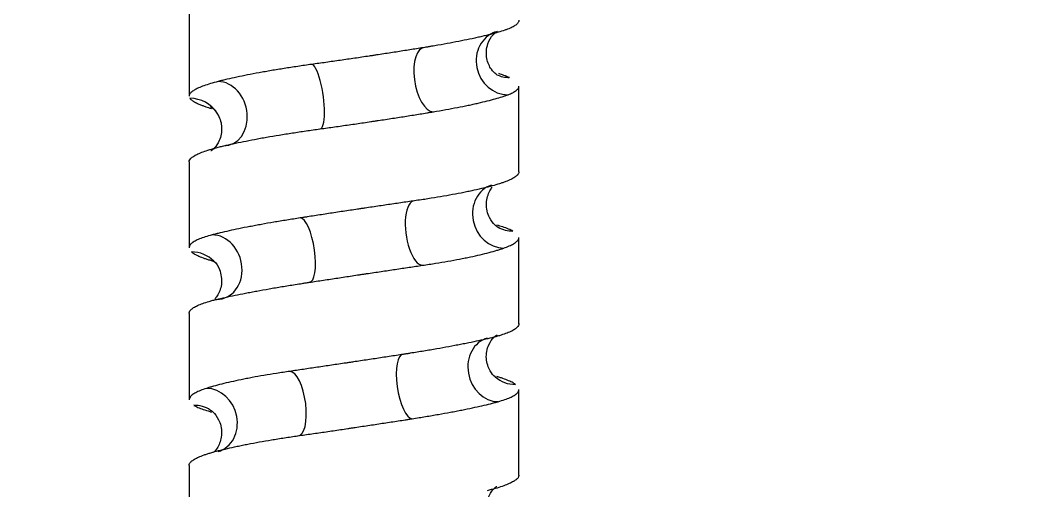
# Model space of a CAD drawing. Header units: millimetres. Extents: x 6110 to 6704, y -2661 to -1821.
# Drawn here: x 6585.37 to 6597.06, y -2367.67 to -2362.25 of the extents above; entities that cross this region are included whole.
import ezdxf

# ---------------------------------------------------------------- set-up
doc = ezdxf.new("R2010")
doc.units = ezdxf.units.MM
doc.header["$LTSCALE"] = 0.1
doc.linetypes.add('HIDDEN2', pattern=[4.7625, 3.175, -1.5875])
doc.layers.add('1', color=4, linetype='HIDDEN2', lineweight=13)
doc.layers.add('DIM', color=3, linetype='Continuous', lineweight=9)

msp = doc.modelspace()

# ---------------------------------------------------------------- hatches: boundary and pattern name
at = {"layer": 'DIM'}
h = msp.add_hatch(dxfattribs=at)
h.set_pattern_fill('ANSI31', color=2)
edge = h.paths.add_edge_path()
edge.add_line((6619.617, -2595.98), (6619.617, -1962.206))
edge.add_line((6634.617, -1966.11), (6619.617, -1966.11))
edge.add_line((6634.617, -2610.98), (6634.617, -1966.11))
edge.add_line((6634.617, -2610.98), (6184.457, -2610.98))
edge.add_line((6619.617, -2595.98), (6184.457, -2595.98))
edge.add_line((6184.457, -2610.98), (6184.457, -2595.98))

# ---------------------------------------------------------------- linework, layer by layer
at = {"layer": '1', "color": 7, "linetype": 'Continuous', "lineweight": -3}
for p, q in [((6587.319, -2362.13), (6587.319, -2363.122)), ((6591.119, -2363.996), (6591.119, -2363.007)), ((6587.319, -2363.88), (6587.319, -2364.871)), ((6590.879, -2364.635), (6590.88, -2364.635)), ((6591.119, -2365.748), (6591.119, -2364.754)), ((6587.319, -2365.629), (6587.319, -2366.623)), ((6591.119, -2367.496), (6591.119, -2366.506)), ((6587.561, -2366.743), (6587.563, -2366.743)), ((6587.319, -2367.381), (6587.319, -2368.37))]:
    msp.add_line(p, q, dxfattribs=at)
for centre, major_axis, ratio, start_param, end_param in [((6590.974, -2362.736), (0.125, -0.354), 0.916045, 3.142233, 5.969418), ((6590.085, -2362.933), (0.061, -0.37), 0.450021, 3.068215, 6.206962), ((6588.78, -2363.13), (0.051, -0.371), 0.228385, 6.252255, 9.393875), ((6591.026, -2362.538), (0.162, 0.338), 0.941133, 3.14211, 3.562607), ((6587.686, -2363.326), (0.09, -0.364), 0.798866, 6.09007, 9.228496), ((6587.325, -2363.521), (0.329, 0.181), 0.988499, 0.061229, 1.063021), ((6587.325, -2363.521), (0.329, 0.181), 0.988499, 6.272603, 6.344414), ((6590.92, -2364.505), (0.117, -0.356), 0.885234, 3.142108, 5.997445), ((6589.963, -2364.702), (0.054, -0.371), 0.388794, 3.084178, 6.225804), ((6588.652, -2364.899), (0.057, -0.371), 0.296179, 6.240102, 9.378539), ((6591.062, -2364.308), (0.183, 0.327), 0.961583, 3.14166, 3.634629), ((6587.611, -2365.095), (0.091, -0.364), 0.838705, 6.075959, 9.217461), ((6587.339, -2365.291), (0.266, 0.264), 0.979146, 6.281411, 7.061443), ((6590.855, -2366.275), (0.096, -0.362), 0.854063, 3.156144, 6.059455), ((6589.839, -2366.472), (0.058, -0.371), 0.322172, 3.09243, 6.230877), ((6588.526, -2366.669), (0.053, -0.371), 0.361322, 6.231782, 9.373298), ((6591.09, -2366.077), (0.244, 0.285), 0.974588, 3.139571, 3.835545), ((6587.544, -2366.865), (0.111, -0.358), 0.87279, 0.000327, 2.876573), ((6587.363, -2367.06), (0.2, 0.317), 0.968553, 6.283173, 6.830406)]:
    msp.add_ellipse(centre, major_axis=major_axis, ratio=ratio, start_param=start_param, end_param=end_param, dxfattribs=at)
for points, knots in [([(6591.119, -2362.249), (6591.119, -2362.251), (6591.119, -2362.253), (6591.118, -2362.257), (6591.118, -2362.259), (6591.117, -2362.263), (6591.116, -2362.266), (6591.111, -2362.276), (6591.105, -2362.284), (6591.088, -2362.301), (6591.066, -2362.317), (6591.035, -2362.333), (6591.008, -2362.345), (6590.998, -2362.349), (6590.978, -2362.356), (6590.967, -2362.36), (6590.955, -2362.364)], [0, 0, 0, 0, 0.050534, 0.050534, 0.103282, 0.103282, 0.15603, 0.15603, 0.367022, 0.367022, 0.578015, 0.789007, 0.789007, 0.894504, 0.894504, 1, 1, 1, 1]), ([(6590.955, -2362.364), (6590.932, -2362.372), (6590.907, -2362.379), (6590.853, -2362.395), (6590.794, -2362.411), (6590.728, -2362.427), (6590.675, -2362.44), (6590.647, -2362.446), (6590.619, -2362.453), (6590.6, -2362.457), (6590.59, -2362.459), (6590.541, -2362.469), (6590.5, -2362.478), (6590.415, -2362.495), (6590.327, -2362.512), (6590.234, -2362.528), (6590.161, -2362.541), (6590.137, -2362.545), (6590.099, -2362.551), (6590.087, -2362.554), (6590.061, -2362.558), (6590.049, -2362.56), (6590.036, -2362.562)], [0, 0, 0, 0, 0.125, 0.125, 0.25, 0.375, 0.375, 0.4375, 0.46875, 0.46875, 0.5, 0.5, 0.625, 0.625, 0.75, 0.875, 0.875, 0.9375, 0.9375, 0.96875, 0.96875, 1, 1, 1, 1]), ([(6590.867, -2362.88), (6590.867, -2362.881), (6590.857, -2362.871), (6590.799, -2362.822), (6590.735, -2362.688), (6590.748, -2362.521), (6590.82, -2362.411), (6590.866, -2362.376), (6590.873, -2362.373), (6590.873, -2362.373)], [0, 0, 0, 0, 0.124824, 0.268765, 0.428431, 0.612894, 0.76751, 0.899015, 1, 1, 1, 1]), ([(6590.036, -2362.562), (6589.985, -2362.57), (6589.934, -2362.578), (6589.83, -2362.595), (6589.724, -2362.612), (6589.616, -2362.628), (6589.534, -2362.641), (6589.506, -2362.645), (6589.465, -2362.651), (6589.451, -2362.654), (6589.423, -2362.658), (6589.409, -2362.66), (6589.339, -2362.67), (6589.283, -2362.679), (6589.172, -2362.695), (6589.061, -2362.711), (6588.951, -2362.727), (6588.869, -2362.739), (6588.841, -2362.743), (6588.786, -2362.75), (6588.759, -2362.754), (6588.732, -2362.758)], [0, 0, 0, 0, 0.125, 0.125, 0.25, 0.375, 0.375, 0.4375, 0.4375, 0.46875, 0.46875, 0.5, 0.5, 0.625, 0.625, 0.75, 0.875, 0.875, 0.9375, 0.9375, 1, 1, 1, 1]), ([(6588.732, -2362.758), (6588.677, -2362.765), (6588.623, -2362.773), (6588.518, -2362.789), (6588.415, -2362.805), (6588.316, -2362.821), (6588.243, -2362.833), (6588.219, -2362.837), (6588.184, -2362.844), (6588.172, -2362.846), (6588.148, -2362.85), (6588.137, -2362.852), (6588.079, -2362.863), (6588.035, -2362.871), (6587.949, -2362.888), (6587.867, -2362.905), (6587.792, -2362.921), (6587.739, -2362.934), (6587.721, -2362.938), (6587.696, -2362.944), (6587.687, -2362.946), (6587.671, -2362.95), (6587.663, -2362.953), (6587.655, -2362.955)], [0, 0, 0, 0, 0.125, 0.125, 0.25, 0.375, 0.375, 0.4375, 0.4375, 0.46875, 0.46875, 0.5, 0.5, 0.625, 0.625, 0.75, 0.875, 0.875, 0.9375, 0.9375, 0.96875, 0.96875, 1, 1, 1, 1]), ([(6591.009, -2362.909), (6590.99, -2362.901), (6590.969, -2362.893), (6590.927, -2362.878), (6590.907, -2362.871), (6590.886, -2362.864)], [0, 0, 0, 0, 0.556601, 0.556601, 1, 1, 1, 1]), ([(6587.655, -2362.955), (6587.623, -2362.963), (6587.593, -2362.971), (6587.538, -2362.988), (6587.488, -2363.004), (6587.446, -2363.021), (6587.418, -2363.033), (6587.41, -2363.038), (6587.397, -2363.044), (6587.394, -2363.046), (6587.386, -2363.05), (6587.382, -2363.052), (6587.365, -2363.063), (6587.353, -2363.071), (6587.335, -2363.087), (6587.323, -2363.102), (6587.319, -2363.117), (6587.319, -2363.124)], [0, 0, 0, 0, 0.1455, 0.1455, 0.290999, 0.436499, 0.436499, 0.509249, 0.509249, 0.545624, 0.545624, 0.581998, 0.581998, 0.727498, 0.727498, 0.872998, 1, 1, 1, 1]), ([(6590.994, -2363.107), (6591.014, -2363.1), (6591.032, -2363.092), (6591.062, -2363.076), (6591.088, -2363.06), (6591.104, -2363.044), (6591.112, -2363.031), (6591.115, -2363.027), (6591.117, -2363.021), (6591.118, -2363.019), (6591.119, -2363.015), (6591.119, -2363.012), (6591.119, -2363.009), (6591.119, -2363.008), (6591.119, -2363.007)], [0, 0, 0, 0, 0.242638, 0.242638, 0.485275, 0.727913, 0.727913, 0.849232, 0.849232, 0.909891, 0.909891, 0.970551, 0.970551, 1, 1, 1, 1]), ([(6590.133, -2363.304), (6590.182, -2363.296), (6590.23, -2363.287), (6590.322, -2363.271), (6590.411, -2363.254), (6590.495, -2363.237), (6590.555, -2363.225), (6590.584, -2363.218), (6590.613, -2363.212), (6590.632, -2363.208), (6590.641, -2363.206), (6590.687, -2363.195), (6590.722, -2363.187), (6590.788, -2363.17), (6590.849, -2363.154), (6590.902, -2363.138), (6590.939, -2363.127), (6590.95, -2363.123), (6590.973, -2363.115), (6590.983, -2363.111), (6590.994, -2363.107)], [0, 0, 0, 0, 0.125, 0.125, 0.25, 0.375, 0.375, 0.4375, 0.46875, 0.46875, 0.5, 0.5, 0.625, 0.625, 0.75, 0.875, 0.875, 0.9375, 0.9375, 1, 1, 1, 1]), ([(6587.329, -2363.15), (6587.334, -2363.157), (6587.343, -2363.165), (6587.364, -2363.181), (6587.39, -2363.196), (6587.425, -2363.213), (6587.455, -2363.225), (6587.466, -2363.229), (6587.482, -2363.235), (6587.488, -2363.237), (6587.5, -2363.242), (6587.506, -2363.244), (6587.532, -2363.253), (6587.554, -2363.259), (6587.576, -2363.266)], [0, 0, 0, 0, 0.207943, 0.207943, 0.415887, 0.62383, 0.62383, 0.727802, 0.727802, 0.779788, 0.779788, 0.831774, 0.831774, 1, 1, 1, 1]), ([(6587.567, -2363.244), (6587.567, -2363.244), (6587.578, -2363.249), (6587.622, -2363.29), (6587.646, -2363.328), (6587.654, -2363.341)], [0, 0, 0, 0, 0.435274, 0.838533, 1, 1, 1, 1]), ([(6587.654, -2363.341), (6587.678, -2363.388), (6587.707, -2363.483), (6587.677, -2363.638), (6587.612, -2363.725), (6587.577, -2363.752), (6587.571, -2363.756), (6587.571, -2363.756)], [0, 0, 0, 0, 0.239803, 0.48796, 0.689522, 0.869896, 1, 1, 1, 1]), ([(6588.829, -2363.501), (6588.884, -2363.494), (6588.94, -2363.486), (6589.051, -2363.47), (6589.163, -2363.454), (6589.274, -2363.438), (6589.358, -2363.426), (6589.386, -2363.422), (6589.428, -2363.415), (6589.442, -2363.413), (6589.47, -2363.409), (6589.484, -2363.407), (6589.554, -2363.396), (6589.609, -2363.388), (6589.718, -2363.371), (6589.825, -2363.354), (6589.93, -2363.337), (6590.007, -2363.325), (6590.032, -2363.321), (6590.07, -2363.314), (6590.083, -2363.312), (6590.108, -2363.308), (6590.12, -2363.306), (6590.133, -2363.304)], [0, 0, 0, 0, 0.125, 0.125, 0.25, 0.375, 0.375, 0.4375, 0.4375, 0.46875, 0.46875, 0.5, 0.5, 0.625, 0.625, 0.75, 0.875, 0.875, 0.9375, 0.9375, 0.96875, 0.96875, 1, 1, 1, 1]), ([(6587.719, -2363.697), (6587.753, -2363.689), (6587.789, -2363.68), (6587.865, -2363.664), (6587.944, -2363.647), (6588.029, -2363.631), (6588.096, -2363.618), (6588.13, -2363.612), (6588.165, -2363.605), (6588.188, -2363.601), (6588.2, -2363.599), (6588.26, -2363.589), (6588.308, -2363.58), (6588.407, -2363.564), (6588.508, -2363.548), (6588.613, -2363.532), (6588.693, -2363.52), (6588.72, -2363.517), (6588.774, -2363.509), (6588.801, -2363.505), (6588.829, -2363.501)], [0, 0, 0, 0, 0.125, 0.125, 0.25, 0.375, 0.375, 0.4375, 0.46875, 0.46875, 0.5, 0.5, 0.625, 0.625, 0.75, 0.875, 0.875, 0.9375, 0.9375, 1, 1, 1, 1]), ([(6587.319, -2363.881), (6587.319, -2363.877), (6587.32, -2363.874), (6587.323, -2363.862), (6587.333, -2363.846), (6587.352, -2363.83), (6587.37, -2363.818), (6587.377, -2363.814), (6587.388, -2363.807), (6587.391, -2363.805), (6587.399, -2363.801), (6587.403, -2363.799), (6587.425, -2363.789), (6587.444, -2363.78), (6587.487, -2363.763), (6587.534, -2363.747), (6587.591, -2363.73), (6587.636, -2363.717), (6587.652, -2363.713), (6587.676, -2363.707), (6587.685, -2363.705), (6587.702, -2363.701), (6587.71, -2363.699), (6587.719, -2363.697)], [0, 0, 0, 0, 0.063121, 0.063121, 0.196961, 0.330801, 0.330801, 0.397721, 0.397721, 0.431181, 0.431181, 0.464641, 0.464641, 0.59848, 0.59848, 0.73232, 0.86616, 0.86616, 0.93308, 0.93308, 0.96654, 0.96654, 1, 1, 1, 1]), ([(6591.119, -2363.995), (6591.119, -2363.999), (6591.118, -2364.004), (6591.116, -2364.012), (6591.114, -2364.016), (6591.11, -2364.023), (6591.108, -2364.025), (6591.105, -2364.029), (6591.103, -2364.031), (6591.094, -2364.042), (6591.084, -2364.05), (6591.059, -2364.067), (6591.029, -2364.084), (6590.99, -2364.101), (6590.957, -2364.113), (6590.945, -2364.118), (6590.927, -2364.124), (6590.921, -2364.126), (6590.908, -2364.13), (6590.902, -2364.132), (6590.895, -2364.134)], [0, 0, 0, 0, 0.096698, 0.096698, 0.187028, 0.187028, 0.232193, 0.232193, 0.277358, 0.277358, 0.458019, 0.458019, 0.638679, 0.81934, 0.81934, 0.90967, 0.90967, 0.954835, 0.954835, 1, 1, 1, 1]), ([(6590.895, -2364.134), (6590.868, -2364.143), (6590.84, -2364.151), (6590.779, -2364.168), (6590.714, -2364.184), (6590.642, -2364.201), (6590.585, -2364.214), (6590.556, -2364.22), (6590.525, -2364.226), (6590.505, -2364.23), (6590.494, -2364.233), (6590.442, -2364.243), (6590.399, -2364.251), (6590.31, -2364.268), (6590.218, -2364.284), (6590.121, -2364.3), (6590.046, -2364.312), (6590.021, -2364.316), (6589.969, -2364.323), (6589.943, -2364.327), (6589.917, -2364.331)], [0, 0, 0, 0, 0.125, 0.125, 0.25, 0.375, 0.375, 0.4375, 0.46875, 0.46875, 0.5, 0.5, 0.625, 0.625, 0.75, 0.875, 0.875, 0.9375, 0.9375, 1, 1, 1, 1]), ([(6590.88, -2364.635), (6590.871, -2364.635), (6590.848, -2364.616), (6590.767, -2364.526), (6590.728, -2364.363), (6590.77, -2364.233), (6590.802, -2364.186), (6590.812, -2364.175)], [0, 0, 0, 0, 0.202915, 0.407045, 0.665444, 0.90361, 1, 1, 1, 1]), ([(6589.917, -2364.331), (6589.865, -2364.338), (6589.811, -2364.346), (6589.704, -2364.362), (6589.595, -2364.378), (6589.485, -2364.394), (6589.402, -2364.406), (6589.374, -2364.411), (6589.332, -2364.417), (6589.317, -2364.419), (6589.289, -2364.423), (6589.275, -2364.425), (6589.205, -2364.436), (6589.149, -2364.444), (6589.037, -2364.461), (6588.926, -2364.478), (6588.817, -2364.495), (6588.735, -2364.507), (6588.708, -2364.511), (6588.667, -2364.518), (6588.654, -2364.52), (6588.627, -2364.524), (6588.613, -2364.526), (6588.6, -2364.528)], [0, 0, 0, 0, 0.125, 0.125, 0.25, 0.375, 0.375, 0.4375, 0.4375, 0.46875, 0.46875, 0.5, 0.5, 0.625, 0.625, 0.75, 0.875, 0.875, 0.9375, 0.9375, 0.96875, 0.96875, 1, 1, 1, 1]), ([(6588.6, -2364.528), (6588.547, -2364.536), (6588.495, -2364.545), (6588.393, -2364.561), (6588.294, -2364.578), (6588.2, -2364.594), (6588.131, -2364.607), (6588.097, -2364.613), (6588.063, -2364.619), (6588.041, -2364.624), (6588.03, -2364.626), (6587.976, -2364.636), (6587.934, -2364.644), (6587.854, -2364.661), (6587.778, -2364.677), (6587.709, -2364.693), (6587.661, -2364.704), (6587.645, -2364.708), (6587.614, -2364.716), (6587.599, -2364.72), (6587.585, -2364.723)], [0, 0, 0, 0, 0.125, 0.125, 0.25, 0.375, 0.375, 0.4375, 0.46875, 0.46875, 0.5, 0.5, 0.625, 0.625, 0.75, 0.875, 0.875, 0.9375, 0.9375, 1, 1, 1, 1]), ([(6591.05, -2364.679), (6591.035, -2364.672), (6591.018, -2364.664), (6590.978, -2364.648), (6590.937, -2364.633), (6590.889, -2364.618), (6590.864, -2364.611)], [0, 0, 0, 0, 0.348022, 0.348022, 0.696045, 1, 1, 1, 1]), ([(6587.585, -2364.723), (6587.556, -2364.731), (6587.529, -2364.739), (6587.481, -2364.754), (6587.437, -2364.77), (6587.403, -2364.786), (6587.38, -2364.799), (6587.374, -2364.803), (6587.364, -2364.809), (6587.361, -2364.811), (6587.355, -2364.815), (6587.353, -2364.817), (6587.34, -2364.828), (6587.332, -2364.836), (6587.322, -2364.853), (6587.319, -2364.862), (6587.319, -2364.871), (6587.319, -2364.871)], [0, 0, 0, 0, 0.165207, 0.165207, 0.330414, 0.495621, 0.495621, 0.578224, 0.578224, 0.619526, 0.619526, 0.660828, 0.660828, 0.826035, 0.826035, 0.991242, 1, 1, 1, 1]), ([(6590.943, -2364.876), (6590.967, -2364.868), (6590.988, -2364.86), (6591.026, -2364.843), (6591.059, -2364.826), (6591.082, -2364.81), (6591.096, -2364.797), (6591.1, -2364.793), (6591.106, -2364.786), (6591.107, -2364.784), (6591.11, -2364.78), (6591.112, -2364.778), (6591.117, -2364.768), (6591.119, -2364.76), (6591.119, -2364.753)], [0, 0, 0, 0, 0.203273, 0.203273, 0.406545, 0.609818, 0.609818, 0.711455, 0.711455, 0.762273, 0.762273, 0.813091, 0.813091, 1, 1, 1, 1]), ([(6590.009, -2365.074), (6590.061, -2365.067), (6590.111, -2365.059), (6590.208, -2365.043), (6590.303, -2365.027), (6590.392, -2365.011), (6590.456, -2364.998), (6590.488, -2364.992), (6590.519, -2364.986), (6590.539, -2364.982), (6590.55, -2364.979), (6590.6, -2364.969), (6590.638, -2364.96), (6590.71, -2364.944), (6590.777, -2364.927), (6590.838, -2364.91), (6590.88, -2364.897), (6590.893, -2364.893), (6590.912, -2364.887), (6590.919, -2364.885), (6590.931, -2364.88), (6590.937, -2364.878), (6590.943, -2364.876)], [0, 0, 0, 0, 0.125, 0.125, 0.25, 0.375, 0.375, 0.4375, 0.46875, 0.46875, 0.5, 0.5, 0.625, 0.625, 0.75, 0.875, 0.875, 0.9375, 0.9375, 0.96875, 0.96875, 1, 1, 1, 1]), ([(6587.347, -2364.92), (6587.357, -2364.928), (6587.369, -2364.936), (6587.398, -2364.953), (6587.431, -2364.969), (6587.474, -2364.986), (6587.509, -2364.998), (6587.521, -2365.003), (6587.541, -2365.009), (6587.547, -2365.011), (6587.561, -2365.015), (6587.568, -2365.017), (6587.581, -2365.021), (6587.588, -2365.023), (6587.595, -2365.025)], [0, 0, 0, 0, 0.235814, 0.235814, 0.471628, 0.707442, 0.707442, 0.825349, 0.825349, 0.884303, 0.884303, 0.943256, 0.943256, 1, 1, 1, 1]), ([(6587.571, -2364.998), (6587.571, -2364.998), (6587.577, -2365.002), (6587.595, -2365.018), (6587.606, -2365.027)], [0, 0, 0, 0, 0.554856, 1, 1, 1, 1]), ([(6587.606, -2365.027), (6587.634, -2365.052), (6587.678, -2365.119), (6587.708, -2365.293), (6587.656, -2365.413), (6587.624, -2365.453), (6587.615, -2365.463)], [0, 0, 0, 0, 0.273661, 0.596558, 0.882863, 1, 1, 1, 1]), ([(6588.704, -2365.27), (6588.758, -2365.262), (6588.812, -2365.254), (6588.922, -2365.237), (6589.031, -2365.221), (6589.142, -2365.204), (6589.225, -2365.191), (6589.253, -2365.187), (6589.295, -2365.181), (6589.309, -2365.179), (6589.337, -2365.174), (6589.351, -2365.172), (6589.421, -2365.162), (6589.476, -2365.154), (6589.586, -2365.137), (6589.694, -2365.121), (6589.801, -2365.105), (6589.88, -2365.093), (6589.906, -2365.089), (6589.958, -2365.082), (6589.984, -2365.078), (6590.009, -2365.074)], [0, 0, 0, 0, 0.125, 0.125, 0.25, 0.375, 0.375, 0.4375, 0.4375, 0.46875, 0.46875, 0.5, 0.5, 0.625, 0.625, 0.75, 0.875, 0.875, 0.9375, 0.9375, 1, 1, 1, 1]), ([(6587.638, -2365.467), (6587.669, -2365.459), (6587.703, -2365.452), (6587.773, -2365.436), (6587.847, -2365.42), (6587.927, -2365.404), (6587.991, -2365.392), (6588.023, -2365.385), (6588.056, -2365.379), (6588.079, -2365.375), (6588.09, -2365.373), (6588.147, -2365.362), (6588.194, -2365.354), (6588.29, -2365.337), (6588.388, -2365.32), (6588.491, -2365.304), (6588.569, -2365.291), (6588.596, -2365.287), (6588.636, -2365.281), (6588.65, -2365.278), (6588.677, -2365.274), (6588.69, -2365.272), (6588.704, -2365.27)], [0, 0, 0, 0, 0.125, 0.125, 0.25, 0.375, 0.375, 0.4375, 0.46875, 0.46875, 0.5, 0.5, 0.625, 0.625, 0.75, 0.875, 0.875, 0.9375, 0.9375, 0.96875, 0.96875, 1, 1, 1, 1]), ([(6587.319, -2365.63), (6587.319, -2365.624), (6587.322, -2365.61), (6587.332, -2365.596), (6587.344, -2365.583), (6587.349, -2365.579), (6587.357, -2365.573), (6587.359, -2365.571), (6587.365, -2365.567), (6587.368, -2365.564), (6587.385, -2365.554), (6587.4, -2365.546), (6587.436, -2365.529), (6587.475, -2365.513), (6587.524, -2365.498), (6587.564, -2365.486), (6587.578, -2365.482), (6587.607, -2365.474), (6587.622, -2365.471), (6587.638, -2365.467)], [0, 0, 0, 0, 0.103656, 0.253046, 0.253046, 0.327742, 0.327742, 0.365089, 0.365089, 0.402437, 0.402437, 0.551828, 0.551828, 0.701219, 0.850609, 0.850609, 0.925305, 0.925305, 1, 1, 1, 1]), ([(6591.119, -2365.747), (6591.119, -2365.75), (6591.118, -2365.762), (6591.112, -2365.773), (6591.102, -2365.786), (6591.099, -2365.79), (6591.092, -2365.796), (6591.089, -2365.798), (6591.084, -2365.803), (6591.081, -2365.805), (6591.067, -2365.815), (6591.053, -2365.824), (6591.021, -2365.84), (6590.984, -2365.856), (6590.938, -2365.872), (6590.9, -2365.884), (6590.887, -2365.888), (6590.859, -2365.896), (6590.845, -2365.9), (6590.83, -2365.903)], [0, 0, 0, 0, 0.056215, 0.213513, 0.213513, 0.292162, 0.292162, 0.331486, 0.331486, 0.37081, 0.37081, 0.528108, 0.528108, 0.685405, 0.842703, 0.842703, 0.921351, 0.921351, 1, 1, 1, 1]), ([(6590.83, -2365.903), (6590.8, -2365.911), (6590.768, -2365.919), (6590.7, -2365.934), (6590.629, -2365.95), (6590.551, -2365.967), (6590.489, -2365.979), (6590.457, -2365.985), (6590.425, -2365.992), (6590.403, -2365.996), (6590.392, -2365.998), (6590.336, -2366.009), (6590.29, -2366.017), (6590.196, -2366.034), (6590.099, -2366.051), (6589.998, -2366.068), (6589.92, -2366.08), (6589.894, -2366.084), (6589.854, -2366.091), (6589.841, -2366.093), (6589.814, -2366.097), (6589.801, -2366.099), (6589.787, -2366.101)], [0, 0, 0, 0, 0.125, 0.125, 0.25, 0.375, 0.375, 0.4375, 0.46875, 0.46875, 0.5, 0.5, 0.625, 0.625, 0.75, 0.875, 0.875, 0.9375, 0.9375, 0.96875, 0.96875, 1, 1, 1, 1]), ([(6590.846, -2366.362), (6590.824, -2366.347), (6590.785, -2366.299), (6590.728, -2366.148), (6590.762, -2365.989), (6590.832, -2365.9), (6590.864, -2365.878), (6590.868, -2365.876), (6590.868, -2365.876)], [0, 0, 0, 0, 0.179144, 0.377734, 0.591478, 0.766667, 0.921367, 1, 1, 1, 1]), ([(6589.787, -2366.101), (6589.734, -2366.109), (6589.68, -2366.118), (6589.571, -2366.134), (6589.462, -2366.151), (6589.351, -2366.168), (6589.268, -2366.18), (6589.24, -2366.184), (6589.198, -2366.191), (6589.184, -2366.193), (6589.156, -2366.197), (6589.142, -2366.199), (6589.072, -2366.21), (6589.016, -2366.218), (6588.906, -2366.234), (6588.797, -2366.25), (6588.69, -2366.266), (6588.61, -2366.278), (6588.584, -2366.282), (6588.531, -2366.289), (6588.505, -2366.293), (6588.479, -2366.297)], [0, 0, 0, 0, 0.125, 0.125, 0.25, 0.375, 0.375, 0.4375, 0.4375, 0.46875, 0.46875, 0.5, 0.5, 0.625, 0.625, 0.75, 0.875, 0.875, 0.9375, 0.9375, 1, 1, 1, 1]), ([(6588.479, -2366.297), (6588.427, -2366.305), (6588.376, -2366.312), (6588.277, -2366.328), (6588.181, -2366.344), (6588.09, -2366.36), (6588.024, -2366.372), (6587.992, -2366.379), (6587.96, -2366.385), (6587.939, -2366.389), (6587.928, -2366.391), (6587.877, -2366.402), (6587.838, -2366.41), (6587.764, -2366.427), (6587.693, -2366.444), (6587.63, -2366.46), (6587.586, -2366.473), (6587.572, -2366.477), (6587.552, -2366.483), (6587.545, -2366.485), (6587.532, -2366.489), (6587.525, -2366.492), (6587.519, -2366.494)], [0, 0, 0, 0, 0.125, 0.125, 0.25, 0.375, 0.375, 0.4375, 0.46875, 0.46875, 0.5, 0.5, 0.625, 0.625, 0.75, 0.875, 0.875, 0.9375, 0.9375, 0.96875, 0.96875, 1, 1, 1, 1]), ([(6590.866, -2366.377), (6590.866, -2366.377), (6590.862, -2366.375), (6590.851, -2366.366), (6590.846, -2366.362)], [0, 0, 0, 0, 0.649473, 1, 1, 1, 1]), ([(6591.08, -2366.448), (6591.069, -2366.44), (6591.055, -2366.432), (6591.024, -2366.415), (6590.987, -2366.399), (6590.942, -2366.382), (6590.904, -2366.369), (6590.891, -2366.365), (6590.873, -2366.359), (6590.869, -2366.358), (6590.865, -2366.357)], [0, 0, 0, 0, 0.273326, 0.273326, 0.546653, 0.819979, 0.819979, 0.956642, 0.956642, 1, 1, 1, 1]), ([(6587.519, -2366.494), (6587.494, -2366.502), (6587.471, -2366.51), (6587.43, -2366.526), (6587.394, -2366.543), (6587.368, -2366.56), (6587.351, -2366.572), (6587.346, -2366.576), (6587.34, -2366.583), (6587.338, -2366.585), (6587.334, -2366.589), (6587.332, -2366.591), (6587.325, -2366.601), (6587.321, -2366.61), (6587.319, -2366.62), (6587.319, -2366.622), (6587.319, -2366.624)], [0, 0, 0, 0, 0.190385, 0.190385, 0.38077, 0.571155, 0.571155, 0.666347, 0.666347, 0.713943, 0.713943, 0.76154, 0.76154, 0.951925, 0.951925, 1, 1, 1, 1]), ([(6590.881, -2366.647), (6590.908, -2366.639), (6590.933, -2366.631), (6590.979, -2366.615), (6591.019, -2366.599), (6591.051, -2366.583), (6591.071, -2366.571), (6591.077, -2366.566), (6591.085, -2366.56), (6591.088, -2366.558), (6591.093, -2366.554), (6591.095, -2366.552), (6591.106, -2366.541), (6591.112, -2366.533), (6591.118, -2366.518), (6591.119, -2366.512), (6591.119, -2366.506)], [0, 0, 0, 0, 0.174887, 0.174887, 0.349774, 0.524661, 0.524661, 0.612104, 0.612104, 0.655826, 0.655826, 0.699548, 0.699548, 0.874434, 0.874434, 1, 1, 1, 1]), ([(6587.374, -2366.689), (6587.388, -2366.696), (6587.403, -2366.704), (6587.44, -2366.72), (6587.481, -2366.735), (6587.53, -2366.752), (6587.564, -2366.762), (6587.571, -2366.764), (6587.578, -2366.766)], [0, 0, 0, 0, 0.307681, 0.307681, 0.615362, 0.923043, 0.923043, 1, 1, 1, 1]), ([(6587.563, -2366.743), (6587.578, -2366.748), (6587.608, -2366.775), (6587.688, -2366.886), (6587.705, -2367.053), (6587.649, -2367.182), (6587.612, -2367.222), (6587.599, -2367.233)], [0, 0, 0, 0, 0.188609, 0.390071, 0.636425, 0.849991, 1, 1, 1, 1]), ([(6589.89, -2366.843), (6589.943, -2366.835), (6589.994, -2366.827), (6590.094, -2366.81), (6590.192, -2366.793), (6590.285, -2366.777), (6590.352, -2366.764), (6590.386, -2366.758), (6590.418, -2366.751), (6590.44, -2366.747), (6590.451, -2366.745), (6590.504, -2366.734), (6590.544, -2366.726), (6590.622, -2366.71), (6590.695, -2366.693), (6590.761, -2366.678), (6590.808, -2366.666), (6590.823, -2366.662), (6590.853, -2366.654), (6590.867, -2366.65), (6590.881, -2366.647)], [0, 0, 0, 0, 0.125, 0.125, 0.25, 0.375, 0.375, 0.4375, 0.46875, 0.46875, 0.5, 0.5, 0.625, 0.625, 0.75, 0.875, 0.875, 0.9375, 0.9375, 1, 1, 1, 1]), ([(6588.572, -2367.04), (6588.625, -2367.033), (6588.679, -2367.025), (6588.788, -2367.009), (6588.897, -2366.994), (6589.008, -2366.977), (6589.091, -2366.965), (6589.119, -2366.961), (6589.162, -2366.954), (6589.176, -2366.952), (6589.204, -2366.948), (6589.218, -2366.946), (6589.289, -2366.935), (6589.345, -2366.927), (6589.456, -2366.91), (6589.566, -2366.893), (6589.675, -2366.877), (6589.756, -2366.864), (6589.783, -2366.86), (6589.824, -2366.854), (6589.837, -2366.851), (6589.864, -2366.847), (6589.877, -2366.845), (6589.89, -2366.843)], [0, 0, 0, 0, 0.125, 0.125, 0.25, 0.375, 0.375, 0.4375, 0.4375, 0.46875, 0.46875, 0.5, 0.5, 0.625, 0.625, 0.75, 0.875, 0.875, 0.9375, 0.9375, 0.96875, 0.96875, 1, 1, 1, 1]), ([(6587.57, -2367.236), (6587.598, -2367.227), (6587.628, -2367.219), (6587.691, -2367.203), (6587.759, -2367.186), (6587.833, -2367.17), (6587.892, -2367.157), (6587.922, -2367.151), (6587.954, -2367.144), (6587.975, -2367.14), (6587.985, -2367.138), (6588.039, -2367.128), (6588.083, -2367.119), (6588.174, -2367.103), (6588.268, -2367.087), (6588.366, -2367.071), (6588.442, -2367.059), (6588.468, -2367.056), (6588.519, -2367.048), (6588.546, -2367.044), (6588.572, -2367.04)], [0, 0, 0, 0, 0.125, 0.125, 0.25, 0.375, 0.375, 0.4375, 0.46875, 0.46875, 0.5, 0.5, 0.625, 0.625, 0.75, 0.875, 0.875, 0.9375, 0.9375, 1, 1, 1, 1]), ([(6587.319, -2367.382), (6587.319, -2367.375), (6587.321, -2367.368), (6587.327, -2367.357), (6587.33, -2367.353), (6587.335, -2367.346), (6587.337, -2367.344), (6587.341, -2367.34), (6587.343, -2367.338), (6587.354, -2367.328), (6587.366, -2367.319), (6587.394, -2367.302), (6587.427, -2367.286), (6587.469, -2367.269), (6587.504, -2367.256), (6587.517, -2367.252), (6587.536, -2367.246), (6587.543, -2367.244), (6587.556, -2367.24), (6587.563, -2367.238), (6587.57, -2367.236)], [0, 0, 0, 0, 0.147865, 0.147865, 0.233079, 0.233079, 0.275685, 0.275685, 0.318292, 0.318292, 0.488719, 0.488719, 0.659146, 0.829573, 0.829573, 0.914787, 0.914787, 0.957393, 0.957393, 1, 1, 1, 1]), ([(6591.119, -2367.495), (6591.119, -2367.496), (6591.119, -2367.498), (6591.118, -2367.507), (6591.112, -2367.523), (6591.096, -2367.539), (6591.08, -2367.551), (6591.074, -2367.556), (6591.064, -2367.562), (6591.061, -2367.564), (6591.054, -2367.568), (6591.05, -2367.57), (6591.031, -2367.581), (6591.013, -2367.589), (6590.973, -2367.606), (6590.929, -2367.623), (6590.875, -2367.64), (6590.832, -2367.653), (6590.817, -2367.657), (6590.793, -2367.663), (6590.785, -2367.665), (6590.769, -2367.669), (6590.761, -2367.672), (6590.753, -2367.674)], [0, 0, 0, 0, 0.02055, 0.02055, 0.160471, 0.300393, 0.300393, 0.370353, 0.370353, 0.405334, 0.405334, 0.440314, 0.440314, 0.580236, 0.580236, 0.720157, 0.860079, 0.860079, 0.930039, 0.930039, 0.96502, 0.96502, 1, 1, 1, 1]), ([(6590.811, -2368.075), (6590.782, -2368.038), (6590.741, -2367.954), (6590.742, -2367.787), (6590.806, -2367.673), (6590.856, -2367.628), (6590.865, -2367.623), (6590.865, -2367.623)], [0, 0, 0, 0, 0.21241, 0.457624, 0.659373, 0.831432, 1, 1, 1, 1])]:
    msp.add_open_spline(points, degree=3, knots=knots, dxfattribs=at)

doc.saveas('drawing.dxf')
